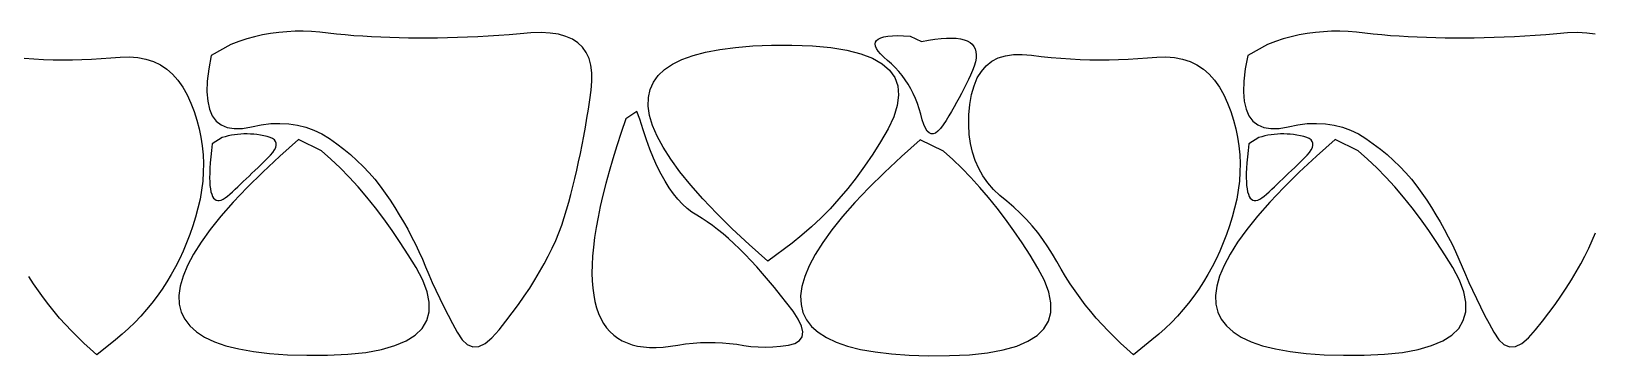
# Model space of a CAD drawing. Header units: metres. Extents: x -220 to 294, y -29 to 18.
# Drawn here: x -2.215 to -1.499, y -8.75 to -8.601 of the extents above; entities that cross this region are included whole.
import ezdxf

# ---------------------------------------------------------------- set-up
doc = ezdxf.new("R2010")
doc.units = ezdxf.units.M
doc.header["$MEASUREMENT"] = 0
doc.layers.add('Tarama', color=7, linetype='Continuous')

msp = doc.modelspace()

# ---------------------------------------------------------------- linework, layer by layer
at = {"layer": 'Tarama', "color": 36, "linetype": 'Continuous', "lineweight": -3}
for points in [[(-2.11623, -8.60497), (-2.11985, -8.60614)], [(-2.11258, -8.60397), (-2.11623, -8.60497)], [(-2.10892, -8.60314), (-2.11258, -8.60397)], [(-2.10524, -8.60247), (-2.10892, -8.60314)], [(-2.10154, -8.60196), (-2.10524, -8.60247)], [(-2.09782, -8.60162), (-2.10154, -8.60196)], [(-2.09408, -8.60145), (-2.09782, -8.60162)], [(-2.09032, -8.60144), (-2.09408, -8.60145)], [(-2.08654, -8.60159), (-2.09032, -8.60144)], [(-2.08274, -8.60191), (-2.08654, -8.60159)], [(-2.07892, -8.60235), (-2.08274, -8.60191)], [(-2.07504, -8.60276), (-2.07892, -8.60235)], [(-2.07111, -8.60313), (-2.07504, -8.60276)], [(-2.06712, -8.60346), (-2.07111, -8.60313)], [(-2.06308, -8.60375), (-2.06712, -8.60346)], [(-2.05898, -8.60399), (-2.06308, -8.60375)], [(-2.05483, -8.6042), (-2.05898, -8.60399)], [(-2.05063, -8.60436), (-2.05483, -8.6042)], [(-2.04637, -8.60448), (-2.05063, -8.60436)], [(-2.04205, -8.60455), (-2.04637, -8.60448)], [(-2.03768, -8.60459), (-2.04205, -8.60455)], [(-2.03326, -8.60458), (-2.03768, -8.60459)], [(-2.02878, -8.60453), (-2.03326, -8.60458)], [(-2.02424, -8.60444), (-2.02878, -8.60453)], [(-2.01965, -8.6043), (-2.02424, -8.60444)], [(-2.01501, -8.60412), (-2.01965, -8.6043)], [(-2.01031, -8.60391), (-2.01501, -8.60412)], [(-2.00556, -8.60364), (-2.01031, -8.60391)], [(-2.00075, -8.60334), (-2.00556, -8.60364)], [(-1.99589, -8.603), (-2.00075, -8.60334)], [(-1.99097, -8.60261), (-1.99589, -8.603)], [(-1.98602, -8.6022), (-1.99097, -8.60261)], [(-1.98136, -8.60204), (-1.98602, -8.6022)], [(-1.97714, -8.60225), (-1.98136, -8.60204)], [(-1.97333, -8.60283), (-1.97714, -8.60225)], [(-1.96994, -8.60376), (-1.97333, -8.60283)], [(-1.96697, -8.60505), (-1.96994, -8.60376)], [(-1.96443, -8.60671), (-1.96697, -8.60505)], [(-1.8281, -8.60637), (-1.82761, -8.60562)], [(-1.82761, -8.60562), (-1.8268, -8.60498)], [(-1.8268, -8.60498), (-1.82567, -8.60445)], [(-1.82567, -8.60445), (-1.82423, -8.60403)], [(-1.82423, -8.60403), (-1.82246, -8.60372)], [(-1.82246, -8.60372), (-1.82038, -8.60353)], [(-1.82038, -8.60353), (-1.81797, -8.60344)], [(-1.81797, -8.60344), (-1.81525, -8.60347)], [(-1.81525, -8.60347), (-1.81221, -8.60361)], [(-1.81221, -8.60361), (-1.80709, -8.60614)], [(-1.80709, -8.60614), (-1.80386, -8.60553)], [(-1.80386, -8.60553), (-1.80086, -8.60506)], [(-1.80086, -8.60506), (-1.79808, -8.60474)], [(-1.79808, -8.60474), (-1.79552, -8.60456)], [(-1.79552, -8.60456), (-1.79318, -8.60453)], [(-1.79318, -8.60453), (-1.79106, -8.60465)], [(-1.79106, -8.60465), (-1.78916, -8.60491)], [(-1.78916, -8.60491), (-1.78748, -8.60531)], [(-1.78748, -8.60531), (-1.78603, -8.60586)], [(-1.64123, -8.60497), (-1.64485, -8.60614)], [(-1.63758, -8.60397), (-1.64123, -8.60497)], [(-1.63392, -8.60314), (-1.63758, -8.60397)], [(-1.63024, -8.60247), (-1.63392, -8.60314)], [(-1.62654, -8.60196), (-1.63024, -8.60247)], [(-1.62282, -8.60162), (-1.62654, -8.60196)], [(-1.61908, -8.60145), (-1.62282, -8.60162)], [(-1.61532, -8.60144), (-1.61908, -8.60145)], [(-1.61154, -8.60159), (-1.61532, -8.60144)], [(-1.60774, -8.60191), (-1.61154, -8.60159)], [(-1.60392, -8.60235), (-1.60774, -8.60191)], [(-1.60004, -8.60276), (-1.60392, -8.60235)], [(-1.59611, -8.60313), (-1.60004, -8.60276)], [(-1.59212, -8.60346), (-1.59611, -8.60313)], [(-1.58808, -8.60375), (-1.59212, -8.60346)], [(-1.58398, -8.60399), (-1.58808, -8.60375)], [(-1.57983, -8.6042), (-1.58398, -8.60399)], [(-1.57563, -8.60436), (-1.57983, -8.6042)], [(-1.57137, -8.60448), (-1.57563, -8.60436)], [(-1.56705, -8.60455), (-1.57137, -8.60448)], [(-1.56268, -8.60459), (-1.56705, -8.60455)], [(-1.55826, -8.60458), (-1.56268, -8.60459)], [(-1.55378, -8.60453), (-1.55826, -8.60458)], [(-1.54924, -8.60444), (-1.55378, -8.60453)], [(-1.54465, -8.6043), (-1.54924, -8.60444)], [(-1.54001, -8.60412), (-1.54465, -8.6043)], [(-1.53531, -8.60391), (-1.54001, -8.60412)], [(-1.53056, -8.60364), (-1.53531, -8.60391)], [(-1.52575, -8.60334), (-1.53056, -8.60364)], [(-1.52089, -8.603), (-1.52575, -8.60334)], [(-1.51597, -8.60261), (-1.52089, -8.603)], [(-1.51102, -8.6022), (-1.51597, -8.60261)], [(-1.50636, -8.60204), (-1.51102, -8.6022)], [(-1.50214, -8.60225), (-1.50636, -8.60204)], [(-1.49833, -8.60283), (-1.50214, -8.60225)], [(-2.13251, -8.61253), (-2.13364, -8.61869)], [(-2.12345, -8.60746), (-2.13251, -8.61253)], [(-2.11985, -8.60614), (-2.12345, -8.60746)], [(-1.9623, -8.60873), (-1.96443, -8.60671)], [(-1.9606, -8.61111), (-1.9623, -8.60873)], [(-1.95932, -8.61386), (-1.9606, -8.61111)], [(-1.91676, -8.61438), (-1.9117, -8.61253)], [(-1.9117, -8.61253), (-1.90593, -8.61099)], [(-1.90593, -8.61099), (-1.89945, -8.60975)], [(-1.89945, -8.60975), (-1.89225, -8.60881)], [(-1.89225, -8.60881), (-1.88435, -8.60817)], [(-1.88435, -8.60817), (-1.87573, -8.60783)], [(-1.87573, -8.60783), (-1.8664, -8.6078)], [(-1.8664, -8.6078), (-1.85702, -8.60812)], [(-1.85702, -8.60812), (-1.84862, -8.60887)], [(-1.84862, -8.60887), (-1.84123, -8.61007)], [(-1.84123, -8.61007), (-1.83484, -8.6117)], [(-1.83484, -8.6117), (-1.82945, -8.61378)], [(-1.82827, -8.60723), (-1.8281, -8.60637)], [(-1.82812, -8.60821), (-1.82827, -8.60723)], [(-1.82765, -8.60929), (-1.82812, -8.60821)], [(-1.82687, -8.61049), (-1.82765, -8.60929)], [(-1.82576, -8.6118), (-1.82687, -8.61049)], [(-1.82434, -8.61322), (-1.82576, -8.6118)], [(-1.78603, -8.60586), (-1.78479, -8.60656)], [(-1.78479, -8.60656), (-1.78378, -8.6074)], [(-1.78378, -8.6074), (-1.78298, -8.60838)], [(-1.78298, -8.60838), (-1.78241, -8.60951)], [(-1.78241, -8.60951), (-1.78206, -8.61079)], [(-1.78206, -8.61079), (-1.78193, -8.61221)], [(-1.78193, -8.61221), (-1.78202, -8.61377)], [(-1.77187, -8.61365), (-1.76858, -8.61261)], [(-1.76858, -8.61261), (-1.76493, -8.61206)], [(-1.76493, -8.61206), (-1.76092, -8.61202)], [(-1.76092, -8.61202), (-1.75656, -8.61245)], [(-1.75656, -8.61245), (-1.75211, -8.61298)], [(-1.75211, -8.61298), (-1.74765, -8.61343)], [(-1.65751, -8.61253), (-1.65864, -8.61869)], [(-1.64845, -8.60746), (-1.65751, -8.61253)], [(-1.64485, -8.60614), (-1.64845, -8.60746)], [(-2.21821, -8.61379), (-2.21377, -8.61409)], [(-2.21377, -8.61409), (-2.20934, -8.6143)], [(-2.20934, -8.6143), (-2.20492, -8.61444)], [(-2.20492, -8.61444), (-2.2005, -8.61449)], [(-2.2005, -8.61449), (-2.19609, -8.61447)], [(-2.19609, -8.61447), (-2.19169, -8.61438)], [(-2.19169, -8.61438), (-2.18729, -8.6142)], [(-2.18729, -8.6142), (-2.1829, -8.61395)], [(-2.1829, -8.61395), (-2.17852, -8.61362)], [(-2.17852, -8.61362), (-2.17416, -8.61323)], [(-2.17416, -8.61323), (-2.17, -8.61315)], [(-2.17, -8.61315), (-2.16607, -8.61347)], [(-2.16607, -8.61347), (-2.1624, -8.61419)], [(-2.1624, -8.61419), (-2.15897, -8.61532)], [(-2.15897, -8.61532), (-2.15579, -8.61685)], [(-2.15579, -8.61685), (-2.15285, -8.61878)], [(-2.15285, -8.61878), (-2.15015, -8.62111)], [(-2.13364, -8.61869), (-2.13428, -8.62423)], [(-1.95846, -8.61696), (-1.95932, -8.61386)], [(-1.95802, -8.62043), (-1.95846, -8.61696)], [(-1.92766, -8.62172), (-1.92474, -8.61897)], [(-1.92474, -8.61897), (-1.92111, -8.61652)], [(-1.92111, -8.61652), (-1.91676, -8.61438)], [(-1.82945, -8.61378), (-1.82506, -8.61629)], [(-1.82506, -8.61629), (-1.82167, -8.61924)], [(-1.8226, -8.61475), (-1.82434, -8.61322)], [(-1.82078, -8.61637), (-1.8226, -8.61475)], [(-1.82167, -8.61924), (-1.81928, -8.62263)], [(-1.81906, -8.61808), (-1.82078, -8.61637)], [(-1.81743, -8.61986), (-1.81906, -8.61808)], [(-1.81591, -8.62172), (-1.81743, -8.61986)], [(-1.78361, -8.61934), (-1.78455, -8.62146)], [(-1.78286, -8.61734), (-1.78361, -8.61934)], [(-1.78233, -8.61548), (-1.78286, -8.61734)], [(-1.78202, -8.61377), (-1.78233, -8.61548)], [(-1.78144, -8.62281), (-1.77959, -8.61978)], [(-1.77959, -8.61978), (-1.77738, -8.61724)], [(-1.77738, -8.61724), (-1.7748, -8.6152)], [(-1.7748, -8.6152), (-1.77187, -8.61365)], [(-1.74765, -8.61343), (-1.74321, -8.61379)], [(-1.74321, -8.61379), (-1.73877, -8.61409)], [(-1.73877, -8.61409), (-1.73434, -8.6143)], [(-1.73434, -8.6143), (-1.72992, -8.61444)], [(-1.72992, -8.61444), (-1.7255, -8.61449)], [(-1.7255, -8.61449), (-1.72109, -8.61447)], [(-1.72109, -8.61447), (-1.71669, -8.61438)], [(-1.71669, -8.61438), (-1.71229, -8.6142)], [(-1.71229, -8.6142), (-1.70791, -8.61395)], [(-1.70791, -8.61395), (-1.70352, -8.61362)], [(-1.70352, -8.61362), (-1.69916, -8.61323)], [(-1.69916, -8.61323), (-1.695, -8.61315)], [(-1.695, -8.61315), (-1.69107, -8.61347)], [(-1.69107, -8.61347), (-1.6874, -8.61419)], [(-1.6874, -8.61419), (-1.68397, -8.61532)], [(-1.68397, -8.61532), (-1.68079, -8.61685)], [(-1.68079, -8.61685), (-1.67785, -8.61878)], [(-1.67785, -8.61878), (-1.67515, -8.62111)], [(-1.65864, -8.61869), (-1.65928, -8.62423)], [(-2.15015, -8.62111), (-2.14771, -8.62385)], [(-2.14771, -8.62385), (-2.14551, -8.62699)], [(-2.14551, -8.62699), (-2.14355, -8.63054)], [(-2.13428, -8.62423), (-2.13443, -8.62914)], [(-1.9584, -8.62845), (-1.958, -8.62426)], [(-1.958, -8.62426), (-1.95802, -8.62043)], [(-1.93136, -8.62812), (-1.92987, -8.62477)], [(-1.92987, -8.62477), (-1.92766, -8.62172)], [(-1.81928, -8.62263), (-1.81789, -8.62646)], [(-1.81789, -8.62646), (-1.81749, -8.63072)], [(-1.81449, -8.62366), (-1.81591, -8.62172)], [(-1.81317, -8.62568), (-1.81449, -8.62366)], [(-1.81195, -8.62778), (-1.81317, -8.62568)], [(-1.78657, -8.6257), (-1.78761, -8.6278)], [(-1.78555, -8.62358), (-1.78657, -8.6257)], [(-1.78455, -8.62146), (-1.78555, -8.62358)], [(-1.78408, -8.63038), (-1.78294, -8.62635)], [(-1.78294, -8.62635), (-1.78144, -8.62281)], [(-1.67515, -8.62111), (-1.67271, -8.62385)], [(-1.67271, -8.62385), (-1.67051, -8.62699)], [(-1.67051, -8.62699), (-1.66855, -8.63054)], [(-1.65928, -8.62423), (-1.65943, -8.62914)], [(-2.14355, -8.63054), (-2.14183, -8.63437)], [(-2.14183, -8.63437), (-2.14034, -8.63824)], [(-2.13443, -8.62914), (-2.1341, -8.63343)], [(-2.1341, -8.63343), (-2.13329, -8.63709)], [(-1.95965, -8.63703), (-1.95901, -8.63277)], [(-1.95901, -8.63277), (-1.9584, -8.62845)], [(-1.93222, -8.63573), (-1.93215, -8.63178)], [(-1.93215, -8.63178), (-1.93136, -8.62812)], [(-1.81749, -8.63072), (-1.8181, -8.63543)], [(-1.81082, -8.62996), (-1.81195, -8.62778)], [(-1.8098, -8.63221), (-1.81082, -8.62996)], [(-1.80888, -8.63455), (-1.8098, -8.63221)], [(-1.79094, -8.63405), (-1.7921, -8.63611)], [(-1.7898, -8.63198), (-1.79094, -8.63405)], [(-1.78869, -8.6299), (-1.7898, -8.63198)], [(-1.78761, -8.6278), (-1.78869, -8.6299)], [(-1.78485, -8.63491), (-1.78408, -8.63038)], [(-1.66855, -8.63054), (-1.66683, -8.63437)], [(-1.66683, -8.63437), (-1.66534, -8.63824)], [(-1.65943, -8.62914), (-1.6591, -8.63343)], [(-1.6591, -8.63343), (-1.65829, -8.63709)], [(-2.14034, -8.63824), (-2.13907, -8.64213)], [(-2.13329, -8.63709), (-2.13198, -8.64012)], [(-2.13198, -8.64012), (-2.1302, -8.64253)], [(-1.96102, -8.64537), (-1.96032, -8.64123)], [(-1.96032, -8.64123), (-1.95965, -8.63703)], [(-1.9425, -8.64146), (-1.94465, -8.64779)], [(-1.93746, -8.63821), (-1.9425, -8.64146)], [(-1.93601, -8.64173), (-1.93746, -8.63821)], [(-1.93158, -8.63999), (-1.93222, -8.63573)], [(-1.93022, -8.64455), (-1.93158, -8.63999)], [(-1.81971, -8.64057), (-1.82232, -8.64615)], [(-1.8181, -8.63543), (-1.81971, -8.64057)], [(-1.80806, -8.63696), (-1.80888, -8.63455)], [(-1.80733, -8.63946), (-1.80806, -8.63696)], [(-1.80669, -8.64197), (-1.80733, -8.63946)], [(-1.79452, -8.6402), (-1.79577, -8.64223)], [(-1.7933, -8.63816), (-1.79452, -8.6402)], [(-1.7921, -8.63611), (-1.7933, -8.63816)], [(-1.78537, -8.64428), (-1.78528, -8.63969)], [(-1.78528, -8.63969), (-1.78485, -8.63491)], [(-1.66534, -8.63824), (-1.66407, -8.64213)], [(-1.65829, -8.63709), (-1.65698, -8.64012)], [(-1.65698, -8.64012), (-1.6552, -8.64253)], [(-2.13907, -8.64213), (-2.13802, -8.64604)], [(-2.13802, -8.64604), (-2.13719, -8.64998)], [(-2.1302, -8.64253), (-2.12793, -8.64431)], [(-2.12793, -8.64431), (-2.12517, -8.64547)], [(-2.12517, -8.64547), (-2.12193, -8.64601)], [(-2.12193, -8.64601), (-2.1182, -8.64591)], [(-2.12041, -8.64864), (-2.12184, -8.64882)], [(-2.11896, -8.64852), (-2.12041, -8.64864)], [(-2.1175, -8.64845), (-2.11896, -8.64852)], [(-2.1182, -8.64591), (-2.11399, -8.6452)], [(-2.11602, -8.64844), (-2.1175, -8.64845)], [(-2.11453, -8.64849), (-2.11602, -8.64844)], [(-2.11302, -8.6486), (-2.11453, -8.64849)], [(-2.11399, -8.6452), (-2.10955, -8.64428)], [(-2.1115, -8.64877), (-2.11302, -8.6486)], [(-2.10996, -8.64899), (-2.1115, -8.64877)], [(-2.10955, -8.64428), (-2.10523, -8.64374)], [(-2.10523, -8.64374), (-2.10103, -8.64359)], [(-2.10103, -8.64359), (-2.09695, -8.6438)], [(-2.09695, -8.6438), (-2.09299, -8.6444)], [(-2.09299, -8.6444), (-2.08915, -8.64538)], [(-2.08915, -8.64538), (-2.08543, -8.64674)], [(-2.08543, -8.64674), (-2.08183, -8.64847)], [(-2.08183, -8.64847), (-2.07835, -8.65058)], [(-1.96176, -8.64944), (-1.96102, -8.64537)], [(-1.94465, -8.64779), (-1.94664, -8.65392)], [(-1.93456, -8.64657), (-1.93601, -8.64173)], [(-1.93304, -8.65115), (-1.93456, -8.64657)], [(-1.92816, -8.64941), (-1.93022, -8.64455)], [(-1.82232, -8.64615), (-1.82577, -8.65205)], [(-1.806, -8.64411), (-1.80669, -8.64197)], [(-1.80525, -8.64583), (-1.806, -8.64411)], [(-1.80444, -8.64712), (-1.80525, -8.64583)], [(-1.80357, -8.64798), (-1.80444, -8.64712)], [(-1.80264, -8.64842), (-1.80357, -8.64798)], [(-1.80164, -8.64844), (-1.80264, -8.64842)], [(-1.80059, -8.64802), (-1.80164, -8.64844)], [(-1.79947, -8.64719), (-1.80059, -8.64802)], [(-1.79829, -8.64592), (-1.79947, -8.64719)], [(-1.79705, -8.64424), (-1.79829, -8.64592)], [(-1.79577, -8.64223), (-1.79705, -8.64424)], [(-1.78513, -8.64867), (-1.78537, -8.64428)], [(-1.78455, -8.65286), (-1.78513, -8.64867)], [(-1.66407, -8.64213), (-1.66302, -8.64604)], [(-1.66302, -8.64604), (-1.66219, -8.64998)], [(-1.6552, -8.64253), (-1.65293, -8.64431)], [(-1.65293, -8.64431), (-1.65017, -8.64547)], [(-1.65017, -8.64547), (-1.64693, -8.64601)], [(-1.64693, -8.64601), (-1.6432, -8.64591)], [(-1.64541, -8.64864), (-1.64684, -8.64882)], [(-1.64396, -8.64852), (-1.64541, -8.64864)], [(-1.6425, -8.64845), (-1.64396, -8.64852)], [(-1.6432, -8.64591), (-1.63899, -8.6452)], [(-1.64102, -8.64844), (-1.6425, -8.64845)], [(-1.63953, -8.64849), (-1.64102, -8.64844)], [(-1.63802, -8.6486), (-1.63953, -8.64849)], [(-1.63899, -8.6452), (-1.63455, -8.64428)], [(-1.6365, -8.64877), (-1.63802, -8.6486)], [(-1.63496, -8.64899), (-1.6365, -8.64877)], [(-1.63455, -8.64428), (-1.63023, -8.64374)], [(-1.63023, -8.64374), (-1.62603, -8.64359)], [(-1.62603, -8.64359), (-1.62195, -8.6438)], [(-1.62195, -8.6438), (-1.61799, -8.6444)], [(-1.61799, -8.6444), (-1.61415, -8.64538)], [(-1.61415, -8.64538), (-1.61043, -8.64674)], [(-1.61043, -8.64674), (-1.60683, -8.64847)], [(-1.60683, -8.64847), (-1.60335, -8.65058)], [(-2.13719, -8.64998), (-2.13658, -8.65395)], [(-2.13658, -8.65395), (-2.13619, -8.65794)], [(-2.132, -8.65305), (-2.13238, -8.6561)], [(-2.1274, -8.65013), (-2.132, -8.65305)], [(-2.12603, -8.64971), (-2.1274, -8.65013)], [(-2.12465, -8.64936), (-2.12603, -8.64971)], [(-2.12325, -8.64906), (-2.12465, -8.64936)], [(-2.12184, -8.64882), (-2.12325, -8.64906)], [(-2.1084, -8.64927), (-2.10996, -8.64899)], [(-2.10684, -8.64962), (-2.1084, -8.64927)], [(-2.10546, -8.65004), (-2.10684, -8.64962)], [(-2.10436, -8.65057), (-2.10546, -8.65004)], [(-2.10354, -8.65119), (-2.10436, -8.65057)], [(-2.10425, -8.65692), (-2.10346, -8.65572)], [(-2.10298, -8.6519), (-2.10354, -8.65119)], [(-2.10346, -8.65572), (-2.10293, -8.65462)], [(-2.10269, -8.65271), (-2.10298, -8.6519)], [(-2.10293, -8.65462), (-2.10268, -8.65362)], [(-2.10268, -8.65362), (-2.10269, -8.65271)], [(-2.09252, -8.65095), (-2.10107, -8.6586)], [(-2.08187, -8.65611), (-2.09252, -8.65095)], [(-2.07835, -8.65058), (-2.07499, -8.65292)], [(-2.07499, -8.65292), (-2.07177, -8.65537)], [(-2.07177, -8.65537), (-2.06867, -8.65793)], [(-1.96331, -8.6574), (-1.96252, -8.65345)], [(-1.96252, -8.65345), (-1.96176, -8.64944)], [(-1.94664, -8.65392), (-1.94848, -8.65986)], [(-1.93147, -8.65547), (-1.93304, -8.65115)], [(-1.92982, -8.65953), (-1.93147, -8.65547)], [(-1.92538, -8.65457), (-1.92816, -8.64941)], [(-1.92189, -8.66003), (-1.92538, -8.65457)], [(-1.82577, -8.65205), (-1.82938, -8.65776)], [(-1.80763, -8.65114), (-1.81618, -8.65879)], [(-1.79698, -8.6563), (-1.80763, -8.65114)], [(-1.78363, -8.65685), (-1.78455, -8.65286)], [(-1.66219, -8.64998), (-1.66158, -8.65395)], [(-1.66158, -8.65395), (-1.66119, -8.65794)], [(-1.657, -8.65305), (-1.65738, -8.6561)], [(-1.6524, -8.65013), (-1.657, -8.65305)], [(-1.65103, -8.64971), (-1.6524, -8.65013)], [(-1.64965, -8.64936), (-1.65103, -8.64971)], [(-1.64825, -8.64906), (-1.64965, -8.64936)], [(-1.64684, -8.64882), (-1.64825, -8.64906)], [(-1.6334, -8.64927), (-1.63496, -8.64899)], [(-1.63184, -8.64962), (-1.6334, -8.64927)], [(-1.63046, -8.65004), (-1.63184, -8.64962)], [(-1.62936, -8.65057), (-1.63046, -8.65004)], [(-1.62854, -8.65119), (-1.62936, -8.65057)], [(-1.62926, -8.65692), (-1.62846, -8.65572)], [(-1.62798, -8.6519), (-1.62854, -8.65119)], [(-1.62846, -8.65572), (-1.62793, -8.65462)], [(-1.62769, -8.65271), (-1.62798, -8.6519)], [(-1.62793, -8.65462), (-1.62768, -8.65362)], [(-1.62768, -8.65362), (-1.62769, -8.65271)], [(-1.61752, -8.65095), (-1.62607, -8.6586)], [(-1.60687, -8.65611), (-1.61752, -8.65095)], [(-1.60335, -8.65058), (-1.59999, -8.65292)], [(-1.59999, -8.65292), (-1.59677, -8.65537)], [(-1.59677, -8.65537), (-1.59367, -8.65793)], [(-2.13619, -8.65794), (-2.13603, -8.66195)], [(-2.13603, -8.66195), (-2.13609, -8.66599)], [(-2.13292, -8.66162), (-2.13309, -8.6641)], [(-2.13269, -8.65896), (-2.13292, -8.66162)], [(-2.13238, -8.6561), (-2.13269, -8.65896)], [(-2.11102, -8.6638), (-2.1096, -8.66243)], [(-2.1096, -8.66243), (-2.10814, -8.66103)], [(-2.10107, -8.6586), (-2.1089, -8.66593)], [(-2.10814, -8.66103), (-2.10666, -8.6596)], [(-2.10666, -8.6596), (-2.10532, -8.65821)], [(-2.10532, -8.65821), (-2.10425, -8.65692)], [(-2.0776, -8.65995), (-2.08187, -8.65611)], [(-2.0734, -8.664), (-2.0776, -8.65995)], [(-2.06867, -8.65793), (-2.06569, -8.6606)], [(-2.06569, -8.6606), (-2.06285, -8.66337)], [(-1.96498, -8.6651), (-1.96413, -8.66128)], [(-1.96413, -8.66128), (-1.96331, -8.6574)], [(-1.94848, -8.65986), (-1.95015, -8.6656)], [(-1.92812, -8.66332), (-1.92982, -8.65953)], [(-1.91768, -8.6658), (-1.92189, -8.66003)], [(-1.82938, -8.65776), (-1.83309, -8.66324)], [(-1.81618, -8.65879), (-1.82401, -8.66612)], [(-1.79272, -8.66014), (-1.79698, -8.6563)], [(-1.78852, -8.66419), (-1.79272, -8.66014)], [(-1.78238, -8.66064), (-1.78363, -8.65685)], [(-1.78079, -8.66424), (-1.78238, -8.66064)], [(-1.66119, -8.65794), (-1.66103, -8.66195)], [(-1.66103, -8.66195), (-1.66109, -8.66599)], [(-1.65792, -8.66162), (-1.65809, -8.6641)], [(-1.65769, -8.65896), (-1.65792, -8.66162)], [(-1.65738, -8.6561), (-1.65769, -8.65896)], [(-1.63602, -8.6638), (-1.6346, -8.66243)], [(-1.6346, -8.66243), (-1.63314, -8.66103)], [(-1.62607, -8.6586), (-1.6339, -8.66593)], [(-1.63314, -8.66103), (-1.63166, -8.6596)], [(-1.63166, -8.6596), (-1.63032, -8.65821)], [(-1.63032, -8.65821), (-1.62926, -8.65692)], [(-1.6026, -8.65995), (-1.60687, -8.65611)], [(-1.5984, -8.664), (-1.6026, -8.65995)], [(-1.59367, -8.65793), (-1.59069, -8.6606)], [(-1.59069, -8.6606), (-1.58785, -8.66337)], [(-2.13637, -8.67006), (-2.13687, -8.67414)], [(-2.13609, -8.66599), (-2.13637, -8.67006)], [(-2.13318, -8.66639), (-2.13321, -8.66848)], [(-2.13321, -8.66848), (-2.13316, -8.67038)], [(-2.13309, -8.6641), (-2.13318, -8.66639)], [(-2.11905, -8.67144), (-2.11777, -8.67024)], [(-2.11777, -8.67024), (-2.11647, -8.66901)], [(-2.11647, -8.66901), (-2.11515, -8.66775)], [(-2.1089, -8.66593), (-2.116, -8.67296)], [(-2.11515, -8.66775), (-2.1138, -8.66646)], [(-2.1138, -8.66646), (-2.11242, -8.66514)], [(-2.11242, -8.66514), (-2.11102, -8.6638)], [(-2.06927, -8.66825), (-2.0734, -8.664)], [(-2.0652, -8.67271), (-2.06927, -8.66825)], [(-2.06285, -8.66337), (-2.06013, -8.66625)], [(-2.06013, -8.66625), (-2.05754, -8.66923)], [(-2.05754, -8.66923), (-2.05507, -8.67232)], [(-1.96677, -8.67256), (-1.96586, -8.66886)], [(-1.96586, -8.66886), (-1.96498, -8.6651)], [(-1.95015, -8.6656), (-1.95165, -8.67114)], [(-1.92635, -8.66686), (-1.92812, -8.66332)], [(-1.92452, -8.67013), (-1.92635, -8.66686)], [(-1.92262, -8.67314), (-1.92452, -8.67013)], [(-1.91277, -8.67186), (-1.91768, -8.6658)], [(-1.83691, -8.66847), (-1.84081, -8.67347)], [(-1.83309, -8.66324), (-1.83691, -8.66847)], [(-1.82401, -8.66612), (-1.83111, -8.67315)], [(-1.78438, -8.66844), (-1.78852, -8.66419)], [(-1.78031, -8.6729), (-1.78438, -8.66844)], [(-1.77887, -8.66763), (-1.78079, -8.66424)], [(-1.77662, -8.67082), (-1.77887, -8.66763)], [(-1.66137, -8.67006), (-1.66187, -8.67414)], [(-1.66109, -8.66599), (-1.66137, -8.67006)], [(-1.65818, -8.66639), (-1.65821, -8.66848)], [(-1.65821, -8.66848), (-1.65816, -8.67038)], [(-1.65809, -8.6641), (-1.65818, -8.66639)], [(-1.64405, -8.67144), (-1.64277, -8.67024)], [(-1.64277, -8.67024), (-1.64147, -8.66901)], [(-1.64147, -8.66901), (-1.64015, -8.66775)], [(-1.6339, -8.66593), (-1.641, -8.67296)], [(-1.64015, -8.66775), (-1.6388, -8.66646)], [(-1.6388, -8.66646), (-1.63742, -8.66514)], [(-1.63742, -8.66514), (-1.63602, -8.6638)], [(-1.59427, -8.66825), (-1.5984, -8.664)], [(-1.5902, -8.67271), (-1.59427, -8.66825)], [(-1.58785, -8.66337), (-1.58513, -8.66625)], [(-1.58513, -8.66625), (-1.58254, -8.66923)], [(-1.58254, -8.66923), (-1.58007, -8.67232)], [(-2.13687, -8.67414), (-2.1376, -8.67826)], [(-2.13316, -8.67038), (-2.13304, -8.6721)], [(-2.13304, -8.6721), (-2.13285, -8.67362)], [(-2.13285, -8.67362), (-2.13259, -8.67495)], [(-2.13259, -8.67495), (-2.13225, -8.67608)], [(-2.13225, -8.67608), (-2.13185, -8.67703)], [(-2.13185, -8.67703), (-2.13137, -8.67779)], [(-2.12605, -8.67772), (-2.125, -8.67695)], [(-2.125, -8.67695), (-2.12388, -8.67599)], [(-2.12388, -8.67599), (-2.12271, -8.67489)], [(-2.12271, -8.67489), (-2.12152, -8.67377)], [(-2.116, -8.67296), (-2.12237, -8.67968)], [(-2.12152, -8.67377), (-2.12029, -8.67262)], [(-2.12029, -8.67262), (-2.11905, -8.67144)], [(-2.06119, -8.67737), (-2.0652, -8.67271)], [(-2.05726, -8.68224), (-2.06119, -8.67737)], [(-2.05507, -8.67232), (-2.05274, -8.67552)], [(-2.05274, -8.67552), (-2.05051, -8.6788)], [(-1.96868, -8.67976), (-1.96771, -8.67619)], [(-1.96771, -8.67619), (-1.96677, -8.67256)], [(-1.953, -8.67648), (-1.95419, -8.68163)], [(-1.95165, -8.67114), (-1.953, -8.67648)], [(-1.92066, -8.67588), (-1.92262, -8.67314)], [(-1.91864, -8.67837), (-1.92066, -8.67588)], [(-1.90714, -8.67823), (-1.91277, -8.67186)], [(-1.84081, -8.67347), (-1.84482, -8.67822)], [(-1.83111, -8.67315), (-1.83749, -8.67987)], [(-1.77631, -8.67756), (-1.78031, -8.6729)], [(-1.77402, -8.67381), (-1.77662, -8.67082)], [(-1.7711, -8.67661), (-1.77402, -8.67381)], [(-1.76789, -8.67924), (-1.7711, -8.67661)], [(-1.66187, -8.67414), (-1.6626, -8.67826)], [(-1.65816, -8.67038), (-1.65804, -8.6721)], [(-1.65804, -8.6721), (-1.65785, -8.67362)], [(-1.65785, -8.67362), (-1.65759, -8.67495)], [(-1.65759, -8.67495), (-1.65725, -8.67608)], [(-1.65725, -8.67608), (-1.65685, -8.67703)], [(-1.65685, -8.67703), (-1.65637, -8.67779)], [(-1.65105, -8.67772), (-1.65, -8.67695)], [(-1.65, -8.67695), (-1.64888, -8.67599)], [(-1.64888, -8.67599), (-1.64771, -8.67489)], [(-1.64771, -8.67489), (-1.64652, -8.67377)], [(-1.641, -8.67296), (-1.64737, -8.67968)], [(-1.64652, -8.67377), (-1.64529, -8.67262)], [(-1.64529, -8.67262), (-1.64405, -8.67144)], [(-1.58619, -8.67737), (-1.5902, -8.67271)], [(-1.58226, -8.68224), (-1.58619, -8.67737)], [(-1.58007, -8.67232), (-1.57774, -8.67552)], [(-1.57774, -8.67552), (-1.57551, -8.6788)], [(-2.13854, -8.68239), (-2.13967, -8.68651)], [(-2.1376, -8.67826), (-2.13854, -8.68239)], [(-2.13137, -8.67779), (-2.13083, -8.67835)], [(-2.13083, -8.67835), (-2.13021, -8.67873)], [(-2.13021, -8.67873), (-2.12952, -8.67891)], [(-2.12952, -8.67891), (-2.12876, -8.6789)], [(-2.12876, -8.6789), (-2.12792, -8.6787)], [(-2.12237, -8.67968), (-2.12803, -8.6861)], [(-2.12792, -8.6787), (-2.12702, -8.67831)], [(-2.12702, -8.67831), (-2.12605, -8.67772)], [(-2.05339, -8.68731), (-2.05726, -8.68224)], [(-2.05051, -8.6788), (-2.04837, -8.68209)], [(-2.04837, -8.68209), (-2.04631, -8.68541)], [(-1.97071, -8.68672), (-1.96968, -8.68327)], [(-1.96968, -8.68327), (-1.96868, -8.67976)], [(-1.95419, -8.68163), (-1.95522, -8.68658)], [(-1.91656, -8.68059), (-1.91864, -8.67837)], [(-1.91441, -8.68255), (-1.91656, -8.68059)], [(-1.91219, -8.68425), (-1.91441, -8.68255)], [(-1.90992, -8.68568), (-1.91219, -8.68425)], [(-1.9008, -8.6849), (-1.90714, -8.67823)], [(-1.84892, -8.68274), (-1.85312, -8.68701)], [(-1.84482, -8.67822), (-1.84892, -8.68274)], [(-1.83749, -8.67987), (-1.84314, -8.68629)], [(-1.77237, -8.68243), (-1.77631, -8.67756)], [(-1.7685, -8.6875), (-1.77237, -8.68243)], [(-1.76477, -8.68193), (-1.76789, -8.67924)], [(-1.76179, -8.68471), (-1.76477, -8.68193)], [(-1.66354, -8.68239), (-1.66467, -8.68651)], [(-1.6626, -8.67826), (-1.66354, -8.68239)], [(-1.65637, -8.67779), (-1.65583, -8.67835)], [(-1.65583, -8.67835), (-1.65521, -8.67873)], [(-1.65521, -8.67873), (-1.65452, -8.67891)], [(-1.65452, -8.67891), (-1.65376, -8.6789)], [(-1.65376, -8.6789), (-1.65292, -8.6787)], [(-1.64737, -8.67968), (-1.65303, -8.6861)], [(-1.65292, -8.6787), (-1.65202, -8.67831)], [(-1.65202, -8.67831), (-1.65105, -8.67772)], [(-1.57839, -8.68731), (-1.58226, -8.68224)], [(-1.57551, -8.6788), (-1.57337, -8.68209)], [(-1.57337, -8.68209), (-1.57131, -8.68541)], [(-2.14091, -8.69054), (-2.14227, -8.69448)], [(-2.13967, -8.68651), (-2.14091, -8.69054)], [(-2.12803, -8.6861), (-2.13295, -8.69221)], [(-2.04958, -8.69259), (-2.05339, -8.68731)], [(-2.04631, -8.68541), (-2.04433, -8.68875)], [(-2.04433, -8.68875), (-2.04245, -8.69212)], [(-1.97318, -8.69367), (-1.97187, -8.69018)], [(-1.97187, -8.69018), (-1.97071, -8.68672)], [(-1.95608, -8.69133), (-1.95679, -8.69589)], [(-1.95522, -8.68658), (-1.95608, -8.69133)], [(-1.90759, -8.68709), (-1.90992, -8.68568)], [(-1.90524, -8.68865), (-1.90759, -8.68709)], [(-1.90285, -8.69036), (-1.90524, -8.68865)], [(-1.90042, -8.69221), (-1.90285, -8.69036)], [(-1.89375, -8.69187), (-1.9008, -8.6849)], [(-1.85742, -8.69105), (-1.86182, -8.69485)], [(-1.85312, -8.68701), (-1.85742, -8.69105)], [(-1.84314, -8.68629), (-1.84807, -8.6924)], [(-1.7647, -8.69278), (-1.7685, -8.6875)], [(-1.75896, -8.68759), (-1.76179, -8.68471)], [(-1.75628, -8.69057), (-1.75896, -8.68759)], [(-1.75374, -8.69364), (-1.75628, -8.69057)], [(-1.66591, -8.69054), (-1.66727, -8.69448)], [(-1.66467, -8.68651), (-1.66591, -8.69054)], [(-1.65303, -8.6861), (-1.65795, -8.69221)], [(-1.57458, -8.69259), (-1.57839, -8.68731)], [(-1.57131, -8.68541), (-1.56933, -8.68875)], [(-1.56933, -8.68875), (-1.56745, -8.69212)], [(-2.14374, -8.69833), (-2.14532, -8.70209)], [(-2.14227, -8.69448), (-2.14374, -8.69833)], [(-2.13715, -8.698), (-2.14063, -8.7035)], [(-2.13295, -8.69221), (-2.13715, -8.698)], [(-2.04585, -8.69808), (-2.04958, -8.69259)], [(-2.04218, -8.70376), (-2.04585, -8.69808)], [(-2.04245, -8.69212), (-2.04064, -8.69551)], [(-2.04064, -8.69551), (-2.03892, -8.69892)], [(-1.97625, -8.70075), (-1.97464, -8.6972)], [(-1.97464, -8.6972), (-1.97318, -8.69367)], [(-1.95679, -8.69589), (-1.95733, -8.70025)], [(-1.89797, -8.69421), (-1.90042, -8.69221)], [(-1.89548, -8.69635), (-1.89797, -8.69421)], [(-1.89295, -8.69865), (-1.89548, -8.69635)], [(-1.88598, -8.69914), (-1.89375, -8.69187)], [(-1.8904, -8.70109), (-1.89295, -8.69865)], [(-1.86631, -8.69841), (-1.8775, -8.70672)], [(-1.86182, -8.69485), (-1.86631, -8.69841)], [(-1.85227, -8.69819), (-1.85574, -8.70369)], [(-1.84807, -8.6924), (-1.85227, -8.69819)], [(-1.76096, -8.69827), (-1.7647, -8.69278)], [(-1.75729, -8.70395), (-1.76096, -8.69827)], [(-1.75135, -8.69682), (-1.75374, -8.69364)], [(-1.7491, -8.70009), (-1.75135, -8.69682)], [(-1.66874, -8.69833), (-1.67032, -8.70209)], [(-1.66727, -8.69448), (-1.66874, -8.69833)], [(-1.66215, -8.698), (-1.66563, -8.7035)], [(-1.65795, -8.69221), (-1.66215, -8.698)], [(-1.57085, -8.69808), (-1.57458, -8.69259)], [(-1.56718, -8.70376), (-1.57085, -8.69808)], [(-1.56745, -8.69212), (-1.56564, -8.69551)], [(-1.56564, -8.69551), (-1.56392, -8.69892)], [(-1.50125, -8.70075), (-1.49964, -8.6972)], [(-1.49964, -8.6972), (-1.49818, -8.69367)], [(-2.14703, -8.70575), (-2.14884, -8.70933)], [(-2.14532, -8.70209), (-2.14703, -8.70575)], [(-2.14063, -8.7035), (-2.14338, -8.70868)], [(-2.03857, -8.70966), (-2.04218, -8.70376)], [(-2.03892, -8.69892), (-2.03729, -8.70235)], [(-2.03729, -8.70235), (-2.03574, -8.70581)], [(-2.03574, -8.70581), (-2.03427, -8.70929)], [(-1.97992, -8.70796), (-1.97801, -8.70434)], [(-1.97801, -8.70434), (-1.97625, -8.70075)], [(-1.95771, -8.70441), (-1.95794, -8.70837)], [(-1.95733, -8.70025), (-1.95771, -8.70441)], [(-1.88781, -8.70368), (-1.8904, -8.70109)], [(-1.88518, -8.70641), (-1.88781, -8.70368)], [(-1.8775, -8.70672), (-1.88598, -8.69914)], [(-1.85574, -8.70369), (-1.85849, -8.70887)], [(-1.75369, -8.70985), (-1.75729, -8.70395)], [(-1.74701, -8.70345), (-1.7491, -8.70009)], [(-1.74505, -8.70691), (-1.74701, -8.70345)], [(-1.67203, -8.70575), (-1.67384, -8.70933)], [(-1.67032, -8.70209), (-1.67203, -8.70575)], [(-1.66563, -8.7035), (-1.66838, -8.70868)], [(-1.56357, -8.70966), (-1.56718, -8.70376)], [(-1.56392, -8.69892), (-1.56229, -8.70235)], [(-1.56229, -8.70235), (-1.56074, -8.70581)], [(-1.56074, -8.70581), (-1.55927, -8.70929)], [(-1.50492, -8.70796), (-1.50301, -8.70434)], [(-1.50301, -8.70434), (-1.50125, -8.70075)], [(-2.15077, -8.71282), (-2.15282, -8.71622)], [(-2.14884, -8.70933), (-2.15077, -8.71282)], [(-2.14338, -8.70868), (-2.1454, -8.71356)], [(-2.03557, -8.7154), (-2.03857, -8.70966)], [(-2.03427, -8.70929), (-2.03278, -8.71282)], [(-2.03278, -8.71282), (-2.03121, -8.7164)], [(-1.98419, -8.7153), (-1.98198, -8.71161)], [(-1.98198, -8.71161), (-1.97992, -8.70796)], [(-1.95794, -8.70837), (-1.958, -8.71214)], [(-1.958, -8.71214), (-1.9579, -8.71571)], [(-1.88252, -8.70929), (-1.88518, -8.70641)], [(-1.87983, -8.71232), (-1.88252, -8.70929)], [(-1.87711, -8.71549), (-1.87983, -8.71232)], [(-1.85849, -8.70887), (-1.86051, -8.71375)], [(-1.75068, -8.71559), (-1.75369, -8.70985)], [(-1.74307, -8.71035), (-1.74505, -8.70691)], [(-1.74101, -8.71373), (-1.74307, -8.71035)], [(-1.67577, -8.71282), (-1.67782, -8.71622)], [(-1.67384, -8.70933), (-1.67577, -8.71282)], [(-1.66838, -8.70868), (-1.6704, -8.71356)], [(-1.56057, -8.7154), (-1.56357, -8.70966)], [(-1.55927, -8.70929), (-1.55778, -8.71282)], [(-1.55778, -8.71282), (-1.55621, -8.7164)], [(-1.50919, -8.7153), (-1.50698, -8.71161)], [(-1.50698, -8.71161), (-1.50492, -8.70796)], [(-2.21387, -8.71705), (-2.21601, -8.71373)], [(-2.21164, -8.72031), (-2.21387, -8.71705)], [(-2.20934, -8.72351), (-2.21164, -8.72031)], [(-2.15498, -8.71952), (-2.15726, -8.72274)], [(-2.15282, -8.71622), (-2.15498, -8.71952)], [(-2.1467, -8.71813), (-2.14727, -8.72239)], [(-2.1454, -8.71356), (-2.1467, -8.71813)], [(-2.03358, -8.72069), (-2.03557, -8.7154)], [(-2.03121, -8.7164), (-2.02953, -8.72005)], [(-2.02953, -8.72005), (-2.02777, -8.72376)], [(-1.98906, -8.72277), (-1.98655, -8.71902)], [(-1.98655, -8.71902), (-1.98419, -8.7153)], [(-1.9579, -8.71571), (-1.95764, -8.71908)], [(-1.95764, -8.71908), (-1.95721, -8.72226)], [(-1.87435, -8.71881), (-1.87711, -8.71549)], [(-1.87156, -8.72228), (-1.87435, -8.71881)], [(-1.86181, -8.71832), (-1.86239, -8.72258)], [(-1.86051, -8.71375), (-1.86181, -8.71832)], [(-1.7487, -8.72088), (-1.75068, -8.71559)], [(-1.73887, -8.71705), (-1.74101, -8.71373)], [(-1.73664, -8.72031), (-1.73887, -8.71705)], [(-1.73434, -8.72351), (-1.73664, -8.72031)], [(-1.67998, -8.71952), (-1.68226, -8.72274)], [(-1.67782, -8.71622), (-1.67998, -8.71952)], [(-1.6717, -8.71813), (-1.67227, -8.72239)], [(-1.6704, -8.71356), (-1.6717, -8.71813)], [(-1.55858, -8.72069), (-1.56057, -8.7154)], [(-1.55621, -8.7164), (-1.55453, -8.72005)], [(-1.55453, -8.72005), (-1.55277, -8.72376)], [(-1.51406, -8.72277), (-1.51155, -8.71902)], [(-1.51155, -8.71902), (-1.50919, -8.7153)], [(-2.20695, -8.72665), (-2.20934, -8.72351)], [(-2.20447, -8.72972), (-2.20695, -8.72665)], [(-2.15965, -8.72587), (-2.16216, -8.7289)], [(-2.15726, -8.72274), (-2.15965, -8.72587)], [(-2.14727, -8.72239), (-2.14712, -8.72634)], [(-2.14712, -8.72634), (-2.14624, -8.72999)], [(-2.03262, -8.72555), (-2.03358, -8.72069)], [(-2.03267, -8.72996), (-2.03262, -8.72555)], [(-2.02777, -8.72376), (-2.02592, -8.72754)], [(-2.02592, -8.72754), (-2.02397, -8.73137)], [(-1.99453, -8.73036), (-1.99172, -8.72655)], [(-1.99172, -8.72655), (-1.98906, -8.72277)], [(-1.95721, -8.72226), (-1.95663, -8.72523)], [(-1.95663, -8.72523), (-1.95589, -8.72801)], [(-1.86873, -8.7259), (-1.87156, -8.72228)], [(-1.86588, -8.72966), (-1.86873, -8.7259)], [(-1.86239, -8.72258), (-1.86223, -8.72653)], [(-1.86223, -8.72653), (-1.86136, -8.73018)], [(-1.74773, -8.72574), (-1.7487, -8.72088)], [(-1.74779, -8.73015), (-1.74773, -8.72574)], [(-1.73195, -8.72665), (-1.73434, -8.72351)], [(-1.72947, -8.72972), (-1.73195, -8.72665)], [(-1.68465, -8.72587), (-1.68716, -8.7289)], [(-1.68226, -8.72274), (-1.68465, -8.72587)], [(-1.67227, -8.72239), (-1.67212, -8.72634)], [(-1.67212, -8.72634), (-1.67124, -8.72999)], [(-1.55762, -8.72555), (-1.55858, -8.72069)], [(-1.55767, -8.72996), (-1.55762, -8.72555)], [(-1.55277, -8.72376), (-1.55092, -8.72754)], [(-1.55092, -8.72754), (-1.54897, -8.73137)], [(-1.51953, -8.73036), (-1.51672, -8.72655)], [(-1.51672, -8.72655), (-1.51406, -8.72277)], [(-2.20192, -8.73274), (-2.20447, -8.72972)], [(-2.19928, -8.73569), (-2.20192, -8.73274)], [(-2.16478, -8.73185), (-2.16752, -8.73471)], [(-2.16216, -8.7289), (-2.16478, -8.73185)], [(-2.14624, -8.72999), (-2.14464, -8.73333)], [(-2.14464, -8.73333), (-2.14231, -8.73636)], [(-2.03585, -8.73746), (-2.03375, -8.73393)], [(-2.03375, -8.73393), (-2.03267, -8.72996)], [(-2.02397, -8.73137), (-2.02194, -8.73526)], [(-2.00061, -8.73809), (-1.9975, -8.73421)], [(-1.9975, -8.73421), (-1.99453, -8.73036)], [(-1.95589, -8.72801), (-1.95498, -8.7306)], [(-1.95498, -8.7306), (-1.95392, -8.73299)], [(-1.95392, -8.73299), (-1.95269, -8.73517)], [(-1.86347, -8.73325), (-1.86588, -8.72966)], [(-1.86197, -8.73639), (-1.86347, -8.73325)], [(-1.86136, -8.73018), (-1.85975, -8.73352)], [(-1.85975, -8.73352), (-1.85743, -8.73655)], [(-1.75097, -8.73765), (-1.74887, -8.73412)], [(-1.74887, -8.73412), (-1.74779, -8.73015)], [(-1.72692, -8.73274), (-1.72947, -8.72972)], [(-1.72428, -8.73569), (-1.72692, -8.73274)], [(-1.68978, -8.73185), (-1.69252, -8.73471)], [(-1.68716, -8.7289), (-1.68978, -8.73185)], [(-1.67124, -8.72999), (-1.66964, -8.73333)], [(-1.66964, -8.73333), (-1.66731, -8.73636)], [(-1.56085, -8.73746), (-1.55875, -8.73393)], [(-1.55875, -8.73393), (-1.55767, -8.72996)], [(-1.54897, -8.73137), (-1.54694, -8.73526)], [(-1.52561, -8.73809), (-1.5225, -8.73421)], [(-1.5225, -8.73421), (-1.51953, -8.73036)], [(-2.19655, -8.73859), (-2.19928, -8.73569)], [(-2.19375, -8.74142), (-2.19655, -8.73859)], [(-2.19086, -8.74419), (-2.19375, -8.74142)], [(-2.17333, -8.74015), (-2.17641, -8.74274)], [(-2.17037, -8.73747), (-2.17333, -8.74015)], [(-2.16752, -8.73471), (-2.17037, -8.73747)], [(-2.14231, -8.73636), (-2.13926, -8.73908)], [(-2.13926, -8.73908), (-2.13548, -8.7415)], [(-2.13548, -8.7415), (-2.13097, -8.74361)], [(-2.04311, -8.74318), (-2.03897, -8.74054)], [(-2.03897, -8.74054), (-2.03585, -8.73746)], [(-2.02194, -8.73526), (-2.01981, -8.73922)], [(-2.01981, -8.73922), (-2.01755, -8.74268)], [(-2.0069, -8.74439), (-2.00382, -8.74179)], [(-2.00382, -8.74179), (-2.00061, -8.73809)], [(-1.95269, -8.73517), (-1.9513, -8.73717)], [(-1.9513, -8.73717), (-1.94976, -8.73896)], [(-1.94976, -8.73896), (-1.94805, -8.74056)], [(-1.94805, -8.74056), (-1.94618, -8.74196)], [(-1.86288, -8.74304), (-1.86168, -8.74128)], [(-1.86137, -8.73906), (-1.86197, -8.73639)], [(-1.86168, -8.74128), (-1.86137, -8.73906)], [(-1.85743, -8.73655), (-1.85437, -8.73927)], [(-1.85437, -8.73927), (-1.85059, -8.74169)], [(-1.85059, -8.74169), (-1.84609, -8.7438)], [(-1.75823, -8.74337), (-1.75409, -8.74073)], [(-1.75409, -8.74073), (-1.75097, -8.73765)], [(-1.72155, -8.73859), (-1.72428, -8.73569)], [(-1.71875, -8.74142), (-1.72155, -8.73859)], [(-1.71586, -8.74419), (-1.71875, -8.74142)], [(-1.69833, -8.74015), (-1.70141, -8.74274)], [(-1.69537, -8.73747), (-1.69833, -8.74015)], [(-1.69252, -8.73471), (-1.69537, -8.73747)], [(-1.66731, -8.73636), (-1.66426, -8.73908)], [(-1.66426, -8.73908), (-1.66048, -8.7415)], [(-1.66048, -8.7415), (-1.65597, -8.74361)], [(-1.56811, -8.74318), (-1.56397, -8.74054)], [(-1.56397, -8.74054), (-1.56085, -8.73746)], [(-1.54694, -8.73526), (-1.54481, -8.73922)], [(-1.54481, -8.73922), (-1.54255, -8.74268)], [(-1.5319, -8.74439), (-1.52882, -8.74179)], [(-1.52882, -8.74179), (-1.52561, -8.73809)], [(-2.18789, -8.7469), (-2.19086, -8.74419)], [(-2.18484, -8.74955), (-2.18789, -8.7469)], [(-2.17641, -8.74274), (-2.18484, -8.74955)], [(-2.13097, -8.74361), (-2.12574, -8.74541)], [(-2.12574, -8.74541), (-2.11979, -8.74691)], [(-2.11979, -8.74691), (-2.1131, -8.74809)], [(-2.1131, -8.74809), (-2.1057, -8.74897)], [(-2.1057, -8.74897), (-2.09757, -8.74955)], [(-2.06989, -8.74933), (-2.06166, -8.74846)], [(-2.06166, -8.74846), (-2.05446, -8.74714)], [(-2.05446, -8.74714), (-2.04827, -8.74539)], [(-2.04827, -8.74539), (-2.04311, -8.74318)], [(-2.01755, -8.74268), (-2.01514, -8.74492)], [(-2.01514, -8.74492), (-2.01255, -8.74596)], [(-2.01255, -8.74596), (-2.00981, -8.74578)], [(-2.00981, -8.74578), (-2.0069, -8.74439)], [(-1.94618, -8.74196), (-1.94415, -8.74316)], [(-1.94415, -8.74316), (-1.94195, -8.74417)], [(-1.94195, -8.74417), (-1.9396, -8.74498)], [(-1.9396, -8.74498), (-1.93709, -8.74559)], [(-1.93709, -8.74559), (-1.93441, -8.746)], [(-1.93441, -8.746), (-1.93158, -8.74622)], [(-1.93158, -8.74622), (-1.92858, -8.74624)], [(-1.92858, -8.74624), (-1.92542, -8.74606)], [(-1.92542, -8.74606), (-1.9221, -8.74569)], [(-1.9221, -8.74569), (-1.91863, -8.74513)], [(-1.91863, -8.74513), (-1.91514, -8.74461)], [(-1.91514, -8.74461), (-1.91168, -8.74423)], [(-1.91168, -8.74423), (-1.90826, -8.74398)], [(-1.90826, -8.74398), (-1.90488, -8.74387)], [(-1.90488, -8.74387), (-1.90153, -8.74389)], [(-1.90153, -8.74389), (-1.89822, -8.74405)], [(-1.89822, -8.74405), (-1.89494, -8.74434)], [(-1.89494, -8.74434), (-1.8917, -8.74477)], [(-1.8917, -8.74477), (-1.88849, -8.74532)], [(-1.88849, -8.74532), (-1.88524, -8.74575)], [(-1.88524, -8.74575), (-1.88192, -8.746)], [(-1.88192, -8.746), (-1.87853, -8.74607)], [(-1.87853, -8.74607), (-1.87508, -8.74596)], [(-1.87508, -8.74596), (-1.87156, -8.74567)], [(-1.87156, -8.74567), (-1.86799, -8.74518)], [(-1.86799, -8.74518), (-1.86498, -8.74434)], [(-1.86498, -8.74434), (-1.86288, -8.74304)], [(-1.84609, -8.7438), (-1.84086, -8.7456)], [(-1.84086, -8.7456), (-1.8349, -8.7471)], [(-1.8349, -8.7471), (-1.82822, -8.74828)], [(-1.82822, -8.74828), (-1.82081, -8.74916)], [(-1.785, -8.74953), (-1.77678, -8.74865)], [(-1.77678, -8.74865), (-1.76957, -8.74733)], [(-1.76957, -8.74733), (-1.76339, -8.74557)], [(-1.76339, -8.74557), (-1.75823, -8.74337)], [(-1.71289, -8.7469), (-1.71586, -8.74419)], [(-1.70984, -8.74955), (-1.71289, -8.7469)], [(-1.70141, -8.74274), (-1.70984, -8.74955)], [(-1.65597, -8.74361), (-1.65074, -8.74541)], [(-1.65074, -8.74541), (-1.64479, -8.74691)], [(-1.64479, -8.74691), (-1.6381, -8.74809)], [(-1.6381, -8.74809), (-1.6307, -8.74897)], [(-1.6307, -8.74897), (-1.62257, -8.74955)], [(-1.59489, -8.74933), (-1.58666, -8.74846)], [(-1.58666, -8.74846), (-1.57946, -8.74714)], [(-1.57946, -8.74714), (-1.57327, -8.74539)], [(-1.57327, -8.74539), (-1.56811, -8.74318)], [(-1.54255, -8.74268), (-1.54014, -8.74492)], [(-1.54014, -8.74492), (-1.53755, -8.74596)], [(-1.53755, -8.74596), (-1.53481, -8.74578)], [(-1.53481, -8.74578), (-1.5319, -8.74439)], [(-2.09757, -8.74955), (-2.08871, -8.74981)], [(-2.08871, -8.74981), (-2.07914, -8.74977)], [(-2.07914, -8.74977), (-2.06989, -8.74933)], [(-1.82081, -8.74916), (-1.81268, -8.74974)], [(-1.81268, -8.74974), (-1.80383, -8.75)], [(-1.80382, -8.75), (-1.79425, -8.74996)], [(-1.79425, -8.74996), (-1.785, -8.74953)], [(-1.62257, -8.74955), (-1.61371, -8.74981)], [(-1.61371, -8.74981), (-1.60414, -8.74977)], [(-1.60414, -8.74977), (-1.59489, -8.74933)]]:
    msp.add_lwpolyline(points, dxfattribs=at)

doc.saveas('drawing.dxf')
